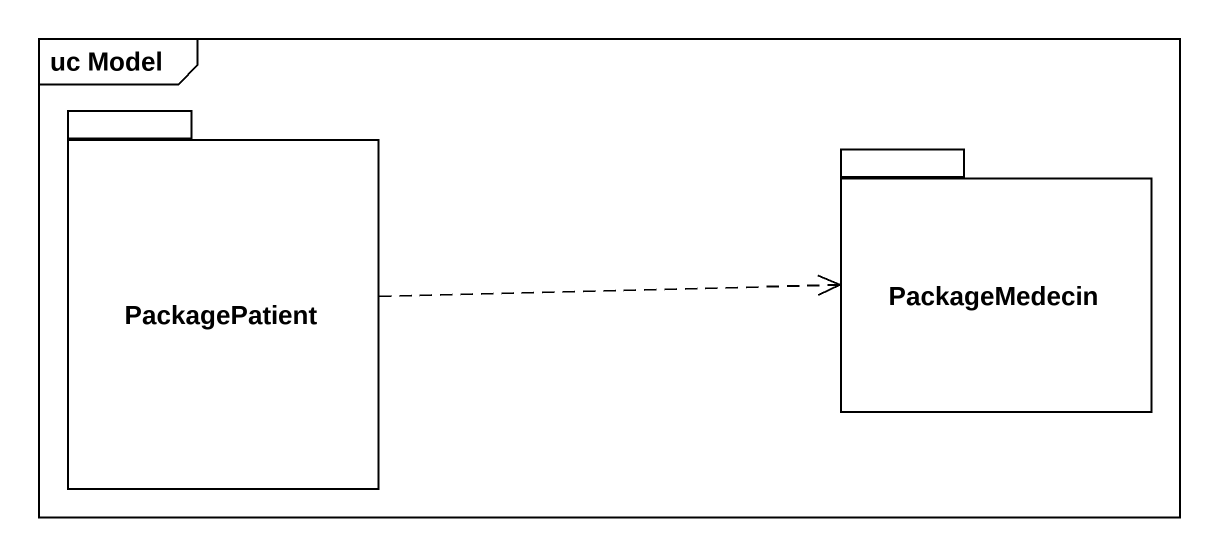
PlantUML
@startuml
mainframe uc Model
package PackagePatient {
}
package PackageMedecin {
}
PackagePatient .right.> PackageMedecin
@enduml
